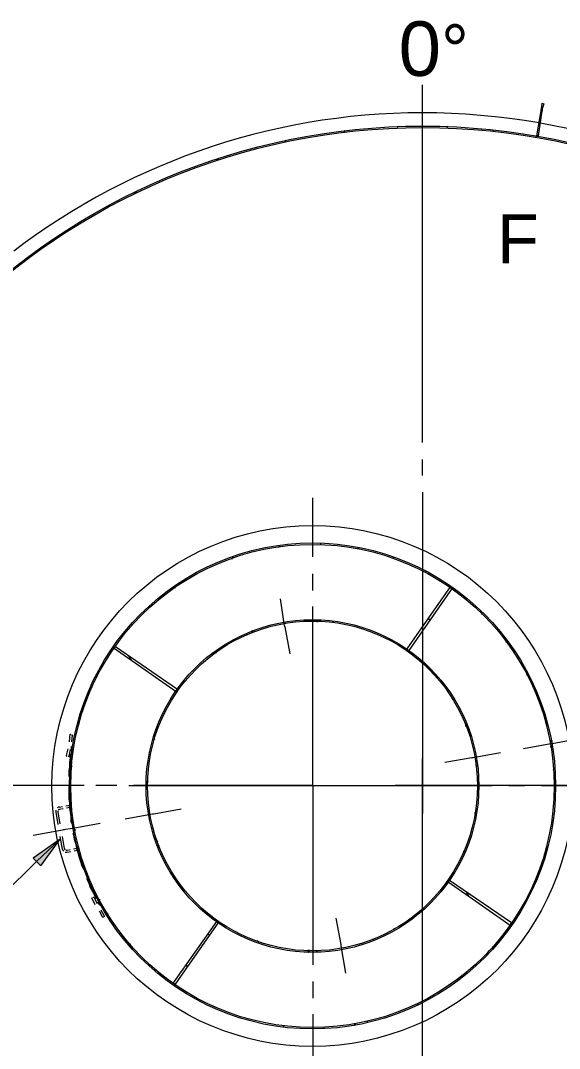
# Model space of a CAD drawing. Header units: millimetres. Extents: x 0 to 62767, y -13570 to 23963.
# Drawn here: x 12783 to 14254, y 3893 to 6702 of the extents above; entities that cross this region are included whole.
import ezdxf

# ---------------------------------------------------------------- set-up
doc = ezdxf.new("R2010")
doc.units = ezdxf.units.MM

msp = doc.modelspace()

# ---------------------------------------------------------------- hatches: boundary and pattern name
h = msp.add_hatch(color=7)
edge = h.paths.add_edge_path()
edge.add_arc((14205.713, 6457.143), 3.81, 0, 360)
at = {"true_color": 0x1e1e47}
h = msp.add_hatch(color=179, dxfattribs=at)
h.dxf.hatch_style = 2
h.paths.add_polyline_path([(13961.905, 5149.524), (13961.232, 5149.804), (13960.952, 5150.476), (13961.232, 5151.149), (13961.905, 5151.428), (13962.577, 5151.149), (13962.857, 5150.476), (13962.577, 5149.804)])
h = msp.add_hatch(color=7)
edge = h.paths.add_edge_path()
edge.add_arc((13592.381, 5060.952), 3.81, 0, 360)
h = msp.add_hatch(color=7)
edge = h.paths.add_edge_path()
edge.add_arc((13415.238, 5032.381), 3.81, 0, 360)
h = msp.add_hatch(color=7)
edge = h.paths.add_edge_path()
edge.add_arc((14000, 4775.238), 3.81, 0, 360)
h = msp.add_hatch(color=7)
edge = h.paths.add_edge_path()
edge.add_arc((14232.38, 4733.333), 3.81, 0, 360)
h = msp.add_hatch(color=7)
edge = h.paths.add_edge_path()
edge.add_arc((14232.38, 4718.095), 3.81, 0, 360)
h = msp.add_hatch(color=7)
h.dxf.hatch_style = 2
h.paths.add_polyline_path([(12838.094, 4392.381), (12891.428, 4464.762), (12817.142, 4413.333)])
h = msp.add_hatch(color=7)
edge = h.paths.add_edge_path()
edge.add_arc((12996.19, 4297.143), 3.81, 0, 360)
h = msp.add_hatch(color=7)
edge = h.paths.add_edge_path()
edge.add_arc((13569.523, 4160), 3.81, 0, 360)
h = msp.add_hatch(color=7)
edge = h.paths.add_edge_path()
edge.add_arc((13569.523, 4158.095), 3.81, 0, 360)

# ---------------------------------------------------------------- linework, layer by layer
at = {"color": 7, "lineweight": 0}
for points in [[(13880, 5548.572), (13880, 6525.714)], [(14205.713, 6464.762), (14207.619, 6464.762), (14209.524, 6464.762)], [(14198.832, 6421.846), (14158.808, 6428.421), (14118.813, 6434.098), (14078.858, 6438.885), (14038.953, 6442.787), (13999.112, 6445.811), (13959.346, 6447.964), (13919.665, 6449.251), (13880.082, 6449.68), (13840.608, 6449.256), (13801.255, 6447.986), (13762.035, 6445.877), (13722.958, 6442.934), (13684.037, 6439.165), (13645.283, 6434.576), (13606.708, 6429.173), (13568.323, 6422.962), (13530.139, 6415.95), (13492.17, 6408.144), (13454.425, 6399.549), (13416.916, 6390.173), (13379.656, 6380.021), (13342.656, 6369.101), (13305.927, 6357.418), (13269.48, 6344.978), (13233.328, 6331.789), (13197.483, 6317.857), (13161.954, 6303.188), (13126.755, 6287.788), (13091.897, 6271.664), (13057.391, 6254.823), (13023.249, 6237.27), (12989.482, 6219.013), (12956.103, 6200.057), (12923.122, 6180.409), (12890.551, 6160.076), (12858.402, 6139.063), (12826.687, 6117.378), (12795.416, 6095.027), (12764.602, 6072.015)], [(14207.619, 6457.143), (14207.619, 6455.238)], [(14198.095, 6422.857), (14200, 6422.857), (14201.904, 6422.857)], [(14770.959, 6219.827), (14737.537, 6237.862), (14703.774, 6255.19), (14669.684, 6271.808), (14635.276, 6287.711), (14600.562, 6302.896), (14565.554, 6317.357), (14530.263, 6331.091), (14494.7, 6344.095), (14458.877, 6356.364), (14422.806, 6367.894), (14386.497, 6378.68), (14349.962, 6388.72), (14313.212, 6398.009), (14276.259, 6406.542), (14239.114, 6414.317), (14201.789, 6421.328)], [(13880, 5459.048), (13880, 5502.857)], [(13580.952, 5236.191), (13580.952, 5398.095)], [(13880, 5413.333), (13880, 4611.428), (13880, 4685.714)], [(13580.952, 5144.762), (13580.952, 5190.476)], [(13956.19, 5154.286), (13838.094, 4984.762)], [(13841.905, 4982.857), (13843.809, 4980.952), (13961.905, 5150.476), (13956.19, 5154.286)], [(13491.428, 5121.905), (13502.857, 5047.619), (13504.761, 5045.714), (13518.095, 4971.428)], [(13580.952, 4611.428), (13580.952, 5100.952)], [(13592.381, 5064.762), (13592.381, 5062.857)], [(13417.143, 5030.476), (13415.238, 5030.476)], [(13209.524, 4870.476), (13211.428, 4874.286), (13041.904, 4990.476), (13038.095, 4986.666), (13207.619, 4868.571)], [(13840.583, 4982.595), (13838.116, 4984.311)], [(13207.881, 4871.059), (13206.166, 4868.592)], [(14001.905, 4775.238), (14003.809, 4777.143)], [(12916.19, 4731.428), (12918.095, 4752.381)], [(12918.095, 4752.381), (12919.999, 4752.381)], [(12921.905, 4750.476), (12923.81, 4750.476)], [(12923.81, 4750.476), (12921.905, 4731.428)], [(14308.572, 4739.048), (14234.286, 4725.714), (14230.476, 4725.714), (14156.19, 4712.381)], [(14228.571, 4733.333), (14230.476, 4733.333)], [(12908.571, 4693.333), (12912.38, 4712.381)], [(12910.476, 4691.428), (12908.571, 4693.333)], [(12914.286, 4691.428), (12912.38, 4691.428)], [(12918.095, 4710.476), (12914.286, 4691.428)], [(12918.095, 4687.619), (12918.095, 4689.524), (12918.095, 4691.428), (12918.095, 4693.333), (12919.999, 4695.238), (12919.999, 4697.143)], [(12919.999, 4708.571), (12921.905, 4708.571), (12921.905, 4710.476), (12921.905, 4712.381), (12921.905, 4714.286), (12921.905, 4716.19), (12921.905, 4718.095)], [(12925.714, 4716.19), (12923.81, 4718.095), (12921.905, 4718.095)], [(12923.81, 4704.762), (12925.714, 4704.762), (12927.619, 4704.762)], [(14093.333, 4700.952), (14019.048, 4687.619), (14015.237, 4687.619), (13940.953, 4674.286)], [(14236.19, 4718.095), (14234.286, 4718.095)], [(12918.095, 4687.619), (12916.19, 4676.19), (12916.19, 4662.857), (12914.286, 4651.428), (12914.286, 4638.095), (12914.286, 4636.19)], [(12942.857, 4611.428), (11965.714, 4611.428)], [(12956.19, 4611.428), (12794.286, 4611.428)], [(12914.286, 4611.428), (12914.286, 4600), (12914.286, 4588.571), (12914.286, 4575.238), (12916.19, 4563.809), (12916.19, 4550.476), (12918.095, 4539.048), (12919.999, 4525.714), (12919.999, 4514.286), (12921.905, 4508.571)], [(13034.285, 4611.428), (12988.572, 4611.428)], [(13045.714, 4611.428), (13001.905, 4611.428)], [(13078.095, 4611.428), (13880, 4611.428), (13805.714, 4611.428)], [(13580.952, 4611.428), (13091.428, 4611.428)], [(13127.619, 4622.857), (13129.523, 4620.952), (13131.429, 4620.952)], [(13580.952, 4611.428), (14070.476, 4611.428)], [(13580.952, 4611.428), (13580.952, 4121.905)], [(14683.809, 4611.428), (13880, 4611.428), (13956.19, 4611.428)], [(13880, 3807.619), (13880, 4611.428), (13880, 4535.238)], [(14116.19, 4611.428), (14160, 4611.428)], [(14205.713, 4611.428), (14367.619, 4611.428)], [(14034.285, 4600), (14032.381, 4600), (14030.476, 4600)], [(12889.524, 4552.381), (12887.619, 4552.381), (12885.714, 4552.381), (12883.81, 4550.476)], [(12889.524, 4552.381), (12897.143, 4554.286)], [(12906.667, 4556.19), (12916.19, 4558.095)], [(12908.571, 4550.476), (12916.19, 4552.381)], [(12916.19, 4556.19), (12916.19, 4558.095)], [(12916.19, 4552.381), (12916.19, 4554.286)], [(12880, 4539.048), (12880, 4540.952), (12880, 4542.857), (12880, 4544.762)], [(12885.714, 4504.762), (12880, 4539.048)], [(12885.714, 4539.048), (12885.714, 4540.952), (12885.714, 4542.857)], [(12891.428, 4506.667), (12885.714, 4539.048)], [(12887.619, 4544.762), (12887.619, 4546.667), (12889.524, 4546.667)], [(12889.524, 4546.667), (12899.047, 4548.571)], [(13220.952, 4546.667), (13146.666, 4533.333), (13142.857, 4533.333), (13068.571, 4520)], [(12899.047, 4491.429), (12925.714, 4495.238)], [(12925.714, 4495.238), (13000, 4508.571)], [(12817.142, 4476.19), (12902.856, 4491.429)], [(12897.143, 4438.095), (12891.428, 4472.381)], [(12902.856, 4440), (12897.143, 4472.381)], [(12925.714, 4481.905), (12927.619, 4476.19), (12929.523, 4464.762), (12933.333, 4451.429), (12935.238, 4440), (12939.047, 4428.571), (12942.857, 4415.238), (12946.666, 4403.809), (12950.475, 4392.381), (12954.286, 4382.857)], [(12826.666, 4403.809), (12891.428, 4464.762)], [(12897.143, 4438.095), (12897.143, 4436.19), (12899.047, 4434.286), (12899.047, 4432.381)], [(12902.856, 4440), (12902.856, 4438.095), (12904.762, 4436.19)], [(12937.143, 4440), (12927.619, 4438.095)], [(12937.143, 4438.095), (12937.143, 4440)], [(13161.905, 4445.714), (13160, 4445.714), (13158.094, 4445.714)], [(12910.476, 4428.571), (12908.571, 4428.571), (12906.667, 4428.571), (12904.762, 4428.571)], [(12910.476, 4434.286), (12908.571, 4434.286), (12906.667, 4434.286)], [(12918.095, 4436.19), (12910.476, 4434.286)], [(12919.999, 4430.476), (12910.476, 4428.571)], [(12937.143, 4434.286), (12929.523, 4432.381)], [(12937.143, 4434.286), (12937.143, 4436.19)], [(12826.666, 4403.809), (12733.334, 4312.381), (12659.048, 4312.381)], [(12963.809, 4358.095), (12963.809, 4356.19), (12969.524, 4344.762), (12973.333, 4333.333), (12979.048, 4321.905), (12984.762, 4312.381)], [(13952.381, 4350.476), (13948.571, 4352.381)], [(13950.475, 4352.381), (13952.381, 4350.476)], [(13952.381, 4350.476), (13950.475, 4348.571), (14119.999, 4230.476), (14123.809, 4236.191)], [(13952.119, 4349.893), (13953.835, 4352.361)], [(14123.809, 4236.191), (13954.286, 4352.381)], [(12977.142, 4304.762), (12979.048, 4304.762)], [(12986.666, 4285.714), (12977.142, 4304.762)], [(12980.952, 4306.667), (12982.857, 4306.667)], [(12982.857, 4306.667), (12992.381, 4289.524)], [(12984.762, 4312.381), (12984.762, 4310.476), (12986.666, 4308.571), (12986.666, 4306.667), (12988.572, 4304.762), (12988.572, 4302.857)], [(12988.572, 4314.286), (12988.572, 4312.381), (12988.572, 4310.476), (12990.476, 4310.476), (12990.476, 4308.571), (12990.476, 4306.667), (12992.381, 4304.762)], [(13000, 4299.048), (12998.094, 4299.048)], [(12998.094, 4285.714), (12998.094, 4287.619), (12996.19, 4287.619), (12996.19, 4289.524), (12996.19, 4291.429), (12994.285, 4291.429), (12994.285, 4293.333)], [(12996.19, 4295.238), (12998.094, 4295.238), (12998.094, 4293.333), (12998.094, 4291.429), (13000, 4291.429), (13000, 4289.524), (13000, 4287.619), (13001.905, 4287.619)], [(12998.094, 4285.714), (13000, 4285.714), (13001.905, 4287.619)], [(13001.905, 4272.381), (13011.428, 4255.238)], [(13007.619, 4251.429), (12998.094, 4268.571)], [(13009.524, 4253.333), (13007.619, 4251.429)], [(13011.428, 4255.238), (13011.428, 4253.333)], [(13643.809, 4249.524), (13657.142, 4177.143), (13657.142, 4173.333), (13670.476, 4099.047)], [(13320, 4240), (13318.096, 4240), (13200, 4072.381), (13205.713, 4068.571), (13323.809, 4238.095)], [(13319.418, 4238.357), (13321.885, 4236.641)], [(13744.762, 4192.381), (13744.762, 4190.476)], [(13746.667, 4190.476), (13746.667, 4188.571)], [(13580.952, 4076.191), (13580.952, 4030.476)], [(13580.952, 3986.666), (13580.952, 3824.762)], [(13695.237, 3961.905), (13697.143, 3958.095)], [(13695.237, 3958.095), (13695.237, 3960)], [(13694.614, 3956.637), (13695.805, 3956.847)]]:
    msp.add_lwpolyline(points, dxfattribs=at)
for points in [[(14211.428, 6474.286), (14207.619, 6460.952), (14196.191, 6386.666), (14192.381, 6386.666), (14205.713, 6460.952), (14207.619, 6476.19)], [(12838.094, 4392.381), (12891.428, 4464.762), (12817.142, 4413.333)]]:
    msp.add_lwpolyline(points, close=True, dxfattribs=at)
at = {"color": 179, "lineweight": 0, "true_color": 0x1e1e47}
for points in [[(13811.429, 6409.524), (13815.238, 6413.333)], [(13946.666, 6409.524), (13950.475, 6413.333)], [(13504.761, 6371.428), (13508.572, 6375.238)], [(13666.666, 6396.19), (13670.476, 6401.904)], [(14072.38, 6400), (14074.286, 6401.904)], [(14190.476, 6382.857), (14192.381, 6384.762)], [(13318.096, 6320), (13323.809, 6325.715)], [(13091.428, 6226.666), (13099.047, 6234.286)], [(13487.618, 5262.857), (13491.428, 5266.667)], [(13601.905, 5270.476), (13603.81, 5274.286)], [(13704.761, 5259.048), (13706.667, 5260.952)], [(13360, 5230.476), (13363.809, 5236.191)], [(13800, 5232.381), (13801.905, 5234.286)], [(13887.619, 5194.286), (13889.524, 5196.191)], [(13203.809, 5150.476), (13207.619, 5158.095)], [(13969.524, 5142.857), (13971.429, 5146.666)], [(14041.904, 5080), (14043.809, 5083.81)], [(13506.666, 5053.333), (13502.857, 5057.143)], [(13638.096, 5057.143), (13634.285, 5060.952)], [(13900.952, 5062.857), (13897.143, 5068.571)], [(13403.81, 5022.857), (13400, 5024.762)], [(14108.571, 5003.809), (14110.475, 5007.619)], [(13318.096, 4973.333), (13314.285, 4975.238)], [(13085.714, 4954.286), (13078.095, 4965.714)], [(13923.81, 4904.762), (13880, 4948.571)], [(14165.714, 4912.381), (14167.618, 4916.19)], [(13245.714, 4910.476), (13243.81, 4912.381)], [(13190.476, 4832.381), (13186.667, 4834.286)], [(14211.428, 4801.905), (14215.238, 4805.714)], [(13150.476, 4737.143), (13146.666, 4739.048)], [(12919.999, 4657.143), (12923.81, 4666.667)], [(14030.476, 4664.762), (14024.761, 4668.571)], [(14238.095, 4655.238), (14240, 4660.952)], [(13131.429, 4620.952), (13127.619, 4624.762)], [(14026.667, 4533.333), (14022.857, 4537.143)], [(12929.523, 4485.714), (12933.333, 4491.429)], [(13158.094, 4459.048), (13150.476, 4466.667)], [(13996.19, 4430.476), (13992.381, 4432.381)], [(14213.333, 4422.857), (14220.952, 4434.286)], [(12967.618, 4360), (12969.524, 4363.809)], [(13946.666, 4344.762), (13944.762, 4346.667)], [(14007.618, 4308.571), (14000, 4321.905)], [(13881.904, 4274.286), (13880, 4276.191)], [(13019.048, 4260.952), (13020.952, 4262.857)], [(13803.809, 4217.143), (13801.905, 4220.952)], [(13299.048, 4201.905), (13295.238, 4207.619)], [(13434.286, 4182.857), (13428.571, 4188.571)], [(13081.904, 4177.143), (13083.81, 4179.048)], [(13592.381, 4158.095), (13590.477, 4161.905)], [(13710.476, 4177.143), (13706.667, 4179.048)], [(14055.238, 4148.571), (14062.856, 4161.905)], [(13150.476, 4106.666), (13152.381, 4110.476)], [(13238.095, 4116.191), (13236.19, 4121.905)], [(13228.571, 4049.524), (13230.476, 4053.333)], [(13866.667, 4011.428), (13868.571, 4017.143)], [(13312.381, 4005.714), (13314.285, 4007.619)], [(13403.81, 3973.333), (13405.714, 3975.238)], [(13729.523, 3965.714), (13731.428, 3969.524)], [(13500.952, 3952.381), (13502.857, 3956.19)], [(13609.523, 3948.571), (13611.429, 3952.381)]]:
    msp.add_lwpolyline(points, dxfattribs=at)
at = {"color": 7, "lineweight": 0}
for centre, radius in [((13880.952, 4610.476), 1802.857), ((13880.952, 4610.476), 1799.047), ((13580, 4610.476), 711.429), ((13580.001, 4610.476), 663.924), ((13580.001, 4610.477), 660.114), ((13580.001, 4610.476), 454.324), ((13580.001, 4610.476), 450.514)]:
    msp.add_circle(centre, radius, dxfattribs=at)

# ---------------------------------------------------------------- texts
at = {"color": 7, "attachment_point": 1}
for s, insert, char_height in [('{\\fArial|b0|i0|c0;0}', (13815.238, 6699.514), 149.03763), ('{\\fAIGDT|b0|i0|c0;~}', (13931.429, 6691.31), 140.83371), ('{\\fArial|b0|i0|c0;F}', (14083.81, 6172.092), 133.99712)]:
    msp.add_mtext(s, dxfattribs=dict(at, insert=insert, char_height=char_height))

doc.saveas('drawing.dxf')
